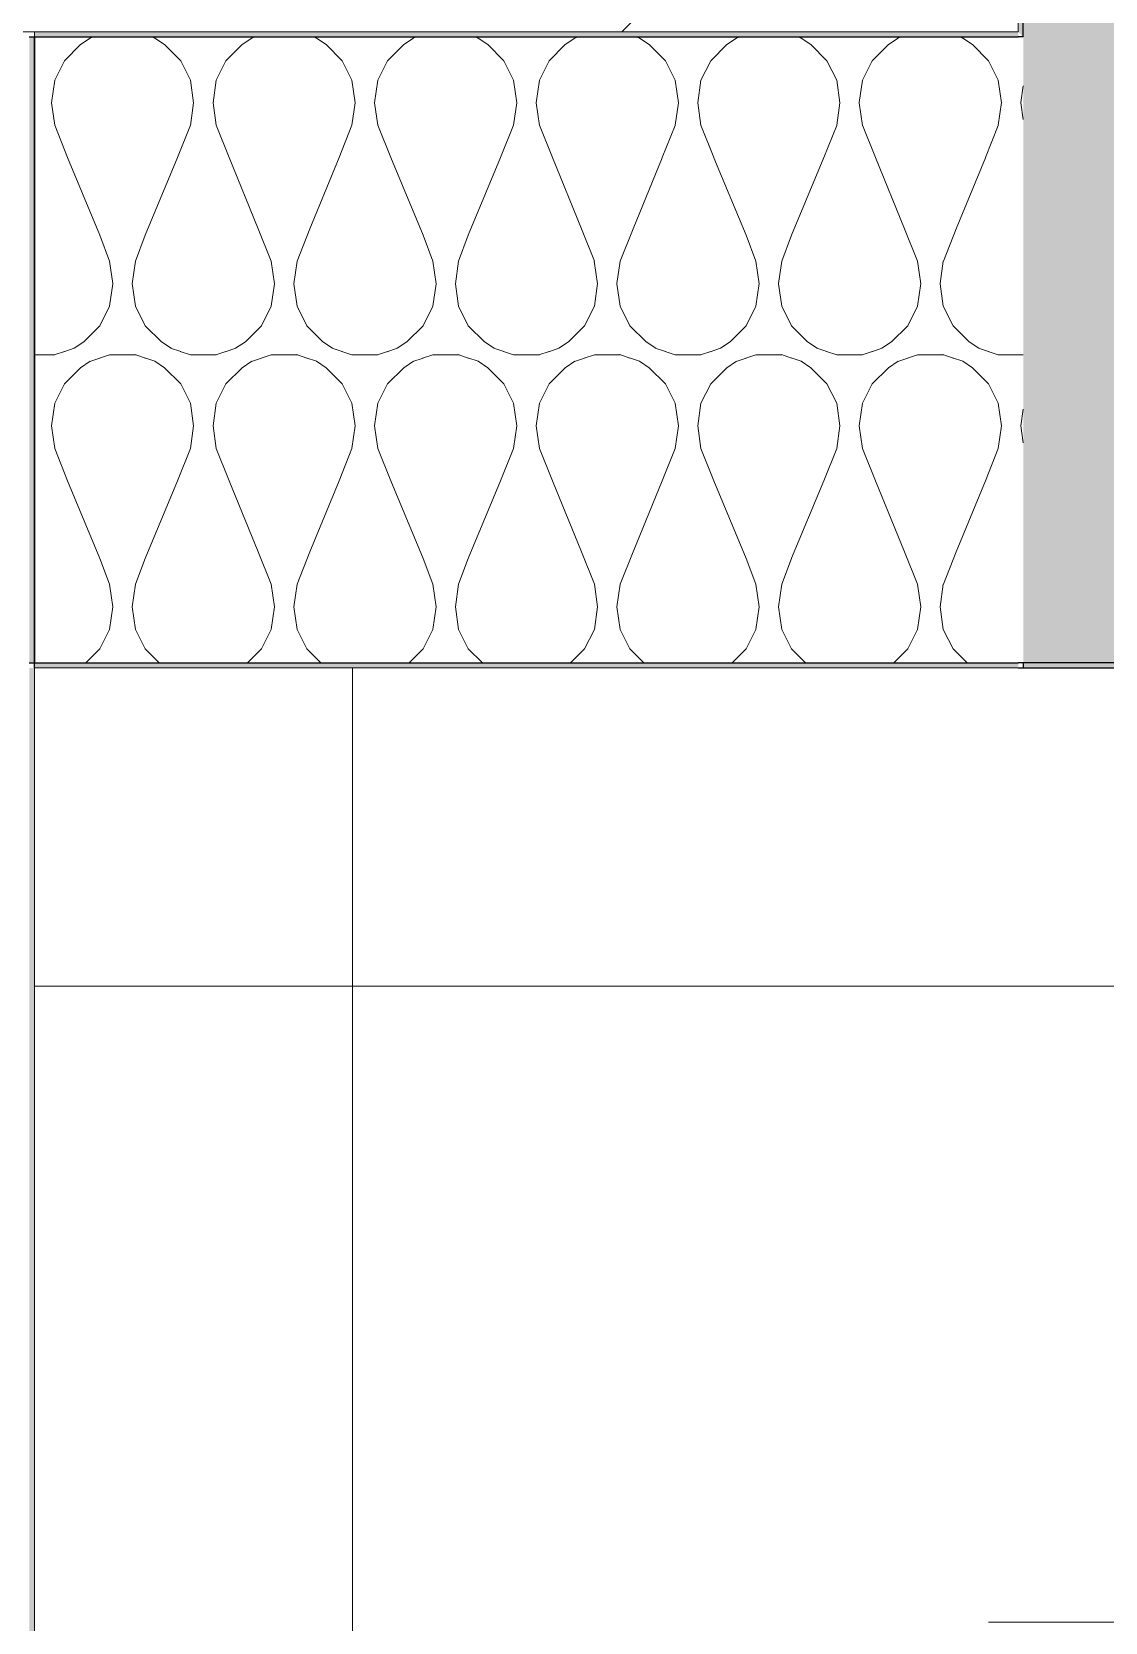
# Model space of a CAD drawing. Header units: millimetres. Extents: x -187347 to 135007, y -6415 to 292048.
# Drawn here: x -87619.9 to -87451.2, y 22495 to 22745 of the extents above; entities that cross this region are included whole.
import ezdxf

# ---------------------------------------------------------------- set-up
doc = ezdxf.new("R2010")
doc.units = ezdxf.units.MM
doc.header["$LTSCALE"] = 100
for name, color, linetype, lineweight in [('A-WALL', 7, 'Continuous', 5), ('A-WALL-FNSH', 7, 'Continuous', 5), ('A-WALL-PATT', 7, 'Continuous', 5), ('S-COLS', 7, 'Continuous', 5)]:
    doc.layers.add(name, color=color, linetype=linetype, lineweight=lineweight)

msp = doc.modelspace()

# ---------------------------------------------------------------- hatches: boundary and pattern name
at = {"layer": 'A-WALL-PATT'}
h = msp.add_hatch(dxfattribs=at)
h.set_pattern_fill('FP_527', color=256, angle=67.3801, style=0, pattern_type=2)
h.set_pattern_definition([(337.38, (-87445.066, 23000.936), (50.7995, -0.0003), [13.208, -647.192]), (337.38, (-87445.066, 22950.135), (50.7995, -0.0003), [13.208, -647.192]), (337.38, (-87445.066, 22899.335), (50.7995, -0.0003), [13.208, -647.192]), (337.38, (-87445.066, 22848.535), (50.79954, -0.0003), [13.208, -647.192]), (337.38, (-87445.066, 22797.735), (50.79954, -0.0003), [13.208, -647.192]), (22.249, (-87445.066, 22958.263), (50.8004, -0.0002), [12.075, -1195.427]), (22.249, (-87445.066, 22907.463), (50.8004, -0.0002), [12.075, -1195.427]), (22.249, (-87445.066, 22856.662), (50.8004, -0.00024), [12.075, -1195.427]), (22.249, (-87445.066, 22805.863), (50.8004, -0.00024), [12.075, -1195.427]), (22.249, (-87445.066, 22755.063), (50.80037, -0.00024), [12.075, -1195.427]), (22.249, (-87445.066, 22704.263), (50.80037, -0.00024), [12.075, -1195.427]), (22.249, (-87445.066, 22653.463), (50.80037, -0.00024), [12.075, -1195.427]), (22.249, (-87445.066, 22602.663), (50.80037, -0.00024), [12.075, -1195.427]), (22.249, (-87445.066, 22551.864), (50.80037, -0.00024), [12.075, -1195.427]), (157.751, (-87433.89, 22970.964), (50.8004, 0.0005), [12.075, -1195.427]), (157.751, (-87433.89, 22920.163), (50.8004, 0.0005), [12.075, -1195.427]), (157.751, (-87433.89, 22869.363), (50.8004, 0.0005), [12.075, -1195.427]), (157.751, (-87433.89, 22818.563), (50.8004, 0.0005), [12.075, -1195.427]), (157.751, (-87433.89, 22767.763), (50.8004, 0.0005), [12.075, -1195.427]), (157.751, (-87433.89, 22716.963), (50.80037, 0.0005), [12.075, -1195.427]), (157.751, (-87433.89, 22666.163), (50.80037, 0.0005), [12.075, -1195.427]), (157.751, (-87433.89, 22615.362), (50.80037, 0.0005), [12.075, -1195.427]), (157.751, (-87433.89, 22564.563), (50.80037, 0.00048), [12.075, -1195.427]), (202.62, (-87432.874, 22988.743), (50.7995, 0.0005), [13.208, -647.192]), (202.62, (-87432.874, 22937.943), (50.7995, 0.00055), [13.208, -647.192]), (202.62, (-87432.874, 22887.143), (50.7995, 0.00055), [13.208, -647.192]), (202.62, (-87432.874, 22836.343), (50.79954, 0.00055), [13.208, -647.192]), (202.62, (-87432.874, 22785.542), (50.79954, 0.00055), [13.208, -647.192]), (351.8701, (-87453.7016, 23003.475), (50.79954, 7e-05), [3.592, -355.618]), (338.198, (-87450.146, 23002.966), (50.8005, -0.0002), [5.471, -268.095]), (338.198, (-87450.146, 22952.167), (50.8005, -0.0002), [5.471, -268.095]), (201.801, (-87445.066, 22983.663), (50.8005, -0.0004), [5.471, -268.095]), (201.801, (-87445.066, 22932.863), (50.8005, -0.0004), [5.471, -268.095]), (188.1301, (-87450.1456, 22981.631), (50.79954, 0.00017), [3.592, -355.618]), (188.1301, (-87453.7016, 23003.475), (50.79954, 0.00017), [3.592, -355.618]), (206.565, (-87457.258, 23002.967), (50.7999, 0.0005), [3.408, -110.184]), (225, (-87460.306, 23001.443), (50.8, 0.0001), [3.592, -68.25]), (236.31, (-87462.846, 22998.902), (50.8, 0.0005), [1.832, -181.33]), (236.31, (-87462.846, 22948.103), (50.8, 0.0005), [1.832, -181.33]), (236.31, (-87462.846, 22897.303), (50.8, 0.0005), [1.832, -181.33]), (251.565, (-87463.86, 22997.38), (50.8, -0.0002), [1.676, -158.967]), (251.565, (-87463.86, 22946.58), (50.8, -0.0002), [1.676, -158.967]), (251.565, (-87463.86, 22895.78), (50.8, -0.0002), [1.676, -158.967]), (251.565, (-87464.37, 22995.855), (50.8, -0.0002), [1.676, -158.967]), (251.565, (-87464.37, 22945.054), (50.8, -0.0002), [1.676, -158.967]), (251.565, (-87464.37, 22894.255), (50.8, -0.0002), [1.676, -158.967]), (270, (-87464.88, 22994.33), (50.8, 0.0001), [4.064, -46.736]), (288.435, (-87464.88, 22990.267), (50.8, 0.0005), [1.676, -158.967]), (288.435, (-87464.88, 22939.467), (50.8, 0.0005), [1.676, -158.967]), (288.435, (-87464.88, 22888.668), (50.8, 0.0005), [1.676, -158.967]), (288.435, (-87464.37, 22988.743), (50.8, 0.0005), [1.676, -158.967]), (288.435, (-87464.37, 22937.943), (50.8, 0.0005), [1.676, -158.967]), (288.435, (-87464.37, 22887.143), (50.8, 0.0005), [1.676, -158.967]), (303.69, (-87463.86, 22987.22), (50.8, -0.0002), [1.832, -181.33]), (303.69, (-87463.86, 22936.42), (50.8, -0.0002), [1.832, -181.33]), (303.69, (-87463.862, 22885.62), (50.8, -0.0002), [1.832, -181.33]), (315, (-87462.846, 22985.694), (50.8, 0.0001), [3.592, -68.25]), (333.435, (-87460.306, 22983.155), (50.7999, -0.0003), [3.408, -110.184]), (351.8701, (-87457.258, 22981.631), (50.79954, 7e-05), [3.592, -355.618]), (351.8701, (-87453.702, 22978.0754), (50.79954, 7e-05), [3.592, -355.618]), (338.198, (-87450.146, 22977.567), (50.8005, -0.0002), [5.471, -268.095]), (338.198, (-87450.146, 22926.767), (50.8005, -0.0002), [5.471, -268.095]), (201.801, (-87445.066, 22958.263), (50.8005, -0.0004), [5.471, -268.095]), (201.801, (-87445.066, 22907.463), (50.8005, -0.0004), [5.471, -268.095]), (188.1301, (-87450.146, 22956.2314), (50.79954, 0.00017), [3.592, -355.618]), (188.1301, (-87453.702, 22978.0754), (50.79954, 0.00017), [3.592, -355.618]), (206.565, (-87457.258, 22977.567), (50.7999, 0.0005), [3.408, -110.184]), (225, (-87460.306, 22976.043), (50.8, 0.0001), [3.592, -68.25]), (236.31, (-87462.846, 22973.503), (50.8, 0.0005), [1.832, -181.33]), (236.31, (-87462.846, 22922.703), (50.8, 0.0005), [1.832, -181.33]), (236.31, (-87462.846, 22871.903), (50.8, 0.0005), [1.832, -181.33]), (251.565, (-87463.86, 22971.98), (50.8, -0.0002), [1.676, -158.967]), (251.565, (-87463.86, 22921.18), (50.8, -0.0002), [1.676, -158.967]), (251.565, (-87463.86, 22870.38), (50.8, -0.0002), [1.676, -158.967]), (251.565, (-87464.37, 22970.456), (50.8, -0.0002), [1.676, -158.967]), (251.565, (-87464.37, 22919.655), (50.8, -0.0002), [1.676, -158.967]), (251.565, (-87464.37, 22868.855), (50.8, -0.0002), [1.676, -158.967]), (270, (-87464.88, 22968.93), (50.8, 0.0001), [4.064, -46.736]), (288.435, (-87464.88, 22964.867), (50.8, 0.0005), [1.676, -158.967]), (288.435, (-87464.88, 22914.067), (50.8, 0.0005), [1.676, -158.967]), (288.435, (-87464.88, 22863.266), (50.8, 0.0005), [1.676, -158.967]), (288.435, (-87464.37, 22963.343), (50.8, 0.0005), [1.676, -158.967]), (288.435, (-87464.37, 22912.543), (50.8, 0.0005), [1.676, -158.967]), (288.435, (-87464.37, 22861.743), (50.8, 0.0005), [1.676, -158.967]), (303.69, (-87463.86, 22961.82), (50.8, -0.0002), [1.832, -181.33]), (303.69, (-87463.862, 22911.02), (50.8, -0.0002), [1.832, -181.33]), (303.69, (-87463.86, 22860.22), (50.8, -0.0002), [1.832, -181.33]), (315, (-87462.846, 22960.295), (50.8, 0.0001), [3.592, -68.25]), (333.435, (-87460.306, 22957.756), (50.7999, -0.0003), [3.408, -110.184]), (351.8701, (-87457.258, 22956.231), (50.79954, 7e-05), [3.592, -355.618]), (351.8701, (-87425.254, 22990.775), (50.79954, 7e-05), [3.592, -355.618]), (333.435, (-87421.698, 22990.267), (50.7999, -0.0003), [3.408, -110.184]), (315, (-87418.65, 22988.742), (50.8, 0.0001), [3.592, -68.25]), (303.69, (-87416.11, 22986.203), (50.8, -0.0002), [1.832, -181.33]), (303.69, (-87416.11, 22935.402), (50.8, -0.0002), [1.832, -181.33]), (303.69, (-87416.11, 22884.603), (50.8, -0.0002), [1.832, -181.33]), (288.435, (-87415.094, 22984.68), (50.8, 0.0005), [1.676, -158.967]), (288.435, (-87415.094, 22933.88), (50.8, 0.0005), [1.676, -158.967]), (288.435, (-87415.094, 22883.08), (50.8, 0.0005), [1.676, -158.967]), (288.435, (-87414.586, 22983.155), (50.8, 0.0005), [1.676, -158.967]), (288.435, (-87414.586, 22932.355), (50.8, 0.0005), [1.676, -158.967]), (288.435, (-87414.586, 22881.555), (50.8, 0.0005), [1.676, -158.967]), (270, (-87414.08, 22981.63), (50.8, 0.0001), [4.064, -46.736]), (251.565, (-87414.08, 22977.568), (50.8, -0.0002), [1.676, -158.967]), (251.565, (-87414.08, 22926.767), (50.8, -0.0002), [1.676, -158.967]), (251.565, (-87414.08, 22875.967), (50.8, -0.0002), [1.676, -158.967]), (251.565, (-87414.586, 22976.042), (50.8, -0.0002), [1.676, -158.967]), (251.565, (-87414.586, 22925.243), (50.8, -0.0002), [1.676, -158.967]), (251.565, (-87414.586, 22874.443), (50.8, -0.0002), [1.676, -158.967]), (236.31, (-87415.094, 22974.52), (50.8, 0.0005), [1.832, -181.33]), (236.31, (-87415.094, 22923.72), (50.8, 0.0005), [1.832, -181.33]), (236.31, (-87415.094, 22872.92), (50.8, 0.0005), [1.832, -181.33]), (225, (-87416.11, 22972.995), (50.8, 0.0001), [3.592, -68.25]), (206.565, (-87418.65, 22970.455), (50.7999, 0.0005), [3.408, -110.184]), (188.1301, (-87421.698, 22968.931), (50.79954, 0.00017), [3.592, -355.618]), (188.1301, (-87425.254, 22990.775), (50.79954, 0.00017), [3.592, -355.618]), (200.556, (-87428.81, 22990.267), (50.8004, 0.0003), [4.34, -429.695]), (200.556, (-87428.81, 22939.467), (50.8004, 0.0003), [4.34, -429.695]), (200.556, (-87428.81, 22888.667), (50.8004, 0.0003), [4.34, -429.695]), (338.198, (-87433.89, 22970.964), (50.8005, -0.0002), [5.471, -268.095]), (338.198, (-87433.89, 22920.163), (50.8005, -0.0002), [5.471, -268.095]), (351.8701, (-87428.81, 22968.931), (50.79954, 7e-05), [3.592, -355.618]), (270, (-87414.08, 23005), (50.8, 0.0001), [2.032, -48.768]), (251.565, (-87414.08, 23002.967), (50.8, -0.0002), [1.676, -158.967]), (251.565, (-87414.08, 22952.166), (50.8, -0.0002), [1.676, -158.967]), (251.565, (-87414.08, 22901.367), (50.8, -0.0002), [1.676, -158.967]), (251.565, (-87414.586, 23001.444), (50.8, -0.0002), [1.676, -158.967]), (251.565, (-87414.586, 22950.643), (50.8, -0.0002), [1.676, -158.967]), (251.565, (-87414.586, 22899.843), (50.8, -0.0002), [1.676, -158.967]), (236.31, (-87415.094, 22999.92), (50.8, 0.0005), [1.832, -181.33]), (236.31, (-87415.094, 22949.12), (50.8, 0.0005), [1.832, -181.33]), (236.31, (-87415.094, 22898.32), (50.8, 0.0005), [1.832, -181.33]), (225, (-87416.11, 22998.395), (50.8, 0.0001), [3.592, -68.25]), (206.565, (-87418.65, 22995.855), (50.7999, 0.0005), [3.408, -110.184]), (188.1301, (-87421.698, 22994.331), (50.79954, 0.00017), [3.592, -355.618]), (339.444, (-87432.874, 22995.856), (50.8004, -7e-05), [4.34, -429.695]), (339.444, (-87432.874, 22945.055), (50.8004, -7e-05), [4.34, -429.695]), (339.444, (-87432.874, 22894.255), (50.8004, -7e-05), [4.34, -429.695]), (351.8701, (-87428.81, 22994.331), (50.79954, 7e-05), [3.592, -355.618]), (351.8701, (-87425.254, 22965.375), (50.79954, 7e-05), [3.592, -355.618]), (333.435, (-87421.698, 22964.867), (50.7999, -0.0003), [3.408, -110.184]), (315, (-87418.65, 22963.343), (50.8, 0.0001), [3.592, -68.25]), (303.69, (-87416.11, 22960.804), (50.8, -0.0002), [1.832, -181.33]), (303.69, (-87416.11, 22910.003), (50.8, -0.0002), [1.832, -181.33]), (303.69, (-87416.11, 22859.203), (50.8, -0.0002), [1.832, -181.33]), (288.435, (-87415.094, 22959.28), (50.8, 0.0005), [1.676, -158.967]), (288.435, (-87415.094, 22908.48), (50.8, 0.0005), [1.676, -158.967]), (288.435, (-87415.094, 22857.68), (50.8, 0.0005), [1.676, -158.967]), (288.435, (-87414.586, 22957.755), (50.8, 0.0005), [1.676, -158.967]), (288.435, (-87414.586, 22906.955), (50.8, 0.0005), [1.676, -158.967]), (288.435, (-87414.586, 22856.156), (50.8, 0.0005), [1.676, -158.967]), (270, (-87414.08, 22956.23), (50.8, 0.0001), [2.032, -48.768]), (188.1301, (-87425.254, 22965.375), (50.79954, 0.00017), [3.592, -355.618]), (201.801, (-87428.81, 22964.867), (50.8005, -0.0004), [5.471, -268.095]), (201.801, (-87428.81, 22914.067), (50.8005, -0.0004), [5.471, -268.095])])
h.paths.add_polyline_path([(-87464.08, 22645.8), (-87365.68, 22645.8), (-87365.68, 23365.8), (-87464.08, 23365.8), (-87464.08, 22744.2)])
at = {"layer": 'A-WALL-PATT', "true_color": 0xb8ffa6}
for points in [[(-87464.08, 22744.2), (-87464.08, 23365), (-87464.88, 23365), (-87464.88, 22745)], [(-87618.18, 22744.2), (-87464.88, 22744.2), (-87464.88, 22745), (-87619.55, 22745), (-87619.55, 22744.2)]]:
    msp.add_hatch(color=71, dxfattribs=at).paths.add_polyline_path(points)
at = {"layer": 'A-WALL-PATT', "true_color": 0x125900}
h = msp.add_hatch(color=88, dxfattribs=at)
h.paths.add_polyline_path([(-87619.55, 14342), (-87619.55, 22645), (-87620.35, 22645), (-87620.35, 14342)])
h.paths.add_polyline_path([(-87619.55, 22645.8), (-87619.55, 22744.2), (-87620.35, 22744.2), (-87620.35, 22645.8)])
at = {"layer": 'A-WALL-PATT'}
h = msp.add_hatch(dxfattribs=at)
h.set_pattern_fill('FP_528', color=256, angle=-292.6199, style=0, pattern_type=2)
h.set_pattern_definition([(247.38, (-87546.277, 22725.187), (-0.0003, -50.7995), [13.208, -647.192]), (247.38, (-87597.077, 22725.187), (-0.0003, -50.7995), [13.208, -647.192]), (247.38, (-87647.877, 22725.187), (-0.0003, -50.7995), [13.208, -647.192]), (247.38, (-87698.677, 22725.187), (-0.0003, -50.7995), [13.208, -647.192]), (247.38, (-87749.476, 22725.187), (-0.0003, -50.7995), [13.208, -647.192]), (292.249, (-87588.95, 22725.187), (-0.0002, -50.8004), [12.075, -1195.427]), (292.249, (-87639.749, 22725.187), (-0.0002, -50.8004), [12.075, -1195.427]), (292.249, (-87690.548, 22725.187), (-0.0002, -50.8004), [12.075, -1195.427]), (292.249, (-87741.35, 22725.187), (-0.0002, -50.8004), [12.075, -1195.427]), (292.249, (-87792.149, 22725.187), (-0.0002, -50.8004), [12.075, -1195.427]), (292.249, (-87842.949, 22725.187), (-0.0002, -50.8004), [12.075, -1195.427]), (292.249, (-87893.75, 22725.188), (-0.0002, -50.8004), [12.075, -1195.427]), (292.249, (-87944.55, 22725.187), (-0.00024, -50.8004), [12.075, -1195.427]), (292.249, (-87995.349, 22725.187), (-0.00024, -50.8004), [12.075, -1195.427]), (67.751, (-87576.249, 22714.011), (0.0005, -50.8004), [12.075, -1195.427]), (67.751, (-87627.05, 22714.011), (0.0005, -50.8004), [12.075, -1195.427]), (67.751, (-87677.849, 22714.011), (0.0005, -50.8004), [12.075, -1195.427]), (67.751, (-87728.649, 22714.01), (0.0005, -50.8004), [12.075, -1195.427]), (67.751, (-87779.448, 22714.011), (0.0005, -50.8004), [12.075, -1195.427]), (67.751, (-87830.25, 22714.01), (0.0005, -50.8004), [12.075, -1195.427]), (67.751, (-87881.049, 22714.011), (0.0005, -50.8004), [12.075, -1195.427]), (67.751, (-87931.849, 22714.01), (0.0005, -50.8004), [12.075, -1195.427]), (67.751, (-87982.65, 22714.011), (0.0005, -50.8004), [12.075, -1195.427]), (112.62, (-87558.469, 22712.995), (0.0005, -50.7995), [13.208, -647.192]), (112.62, (-87609.268, 22712.995), (0.0005, -50.7995), [13.208, -647.192]), (112.62, (-87660.07, 22712.995), (0.0005, -50.7995), [13.208, -647.192]), (112.62, (-87710.869, 22712.995), (0.0005, -50.7995), [13.208, -647.192]), (112.62, (-87761.668, 22712.995), (0.0005, -50.7995), [13.208, -647.192]), (261.87, (-87543.737, 22733.823), (7e-05, -50.79954), [3.592, -355.618]), (248.198, (-87544.244, 22730.267), (-0.0002, -50.8005), [5.471, -268.095]), (248.198, (-87595.045, 22730.267), (-0.0002, -50.8005), [5.471, -268.095]), (111.801, (-87563.55, 22725.188), (-0.0004, -50.8005), [5.471, -268.095]), (111.801, (-87614.35, 22725.187), (-0.0004, -50.8005), [5.471, -268.095]), (98.13, (-87565.581, 22730.267), (0.00017, -50.79954), [3.592, -355.618]), (98.13, (-87543.737, 22733.823), (0.00017, -50.79954), [3.592, -355.618]), (116.565, (-87544.245, 22737.379), (0.0005, -50.8), [3.408, -110.184]), (135, (-87545.77, 22740.427), (0.0001, -50.8), [3.592, -68.25]), (146.31, (-87548.31, 22742.967), (0.0005, -50.8), [1.832, -181.33]), (146.31, (-87599.11, 22742.967), (0.0005, -50.8), [1.832, -181.33]), (146.31, (-87649.91, 22742.967), (0.0005, -50.8), [1.832, -181.33]), (161.565, (-87549.833, 22743.983), (-0.0002, -50.8), [1.676, -158.967]), (161.565, (-87600.633, 22743.983), (-0.0002, -50.8), [1.676, -158.967]), (161.565, (-87651.433, 22743.983), (-0.0002, -50.8), [1.676, -158.967]), (161.565, (-87551.357, 22744.49), (-0.0002, -50.8), [1.676, -158.967]), (161.565, (-87602.156, 22744.49), (-0.0002, -50.8), [1.676, -158.967]), (161.565, (-87652.957, 22744.49), (-0.0002, -50.8), [1.676, -158.967]), (180, (-87552.88, 22745), (0.0001, -50.8), [4.064, -46.736]), (198.435, (-87556.945, 22745), (0.0005, -50.8), [1.676, -158.967]), (198.435, (-87607.745, 22745), (0.0005, -50.8), [1.676, -158.967]), (198.435, (-87658.545, 22745), (0.0005, -50.8), [1.676, -158.967]), (198.435, (-87558.47, 22744.49), (0.0005, -50.8), [1.676, -158.967]), (198.435, (-87609.27, 22744.49), (0.0005, -50.8), [1.676, -158.967]), (198.435, (-87660.07, 22744.49), (0.0005, -50.8), [1.676, -158.967]), (213.69, (-87559.992, 22743.983), (-0.0002, -50.8), [1.832, -181.33]), (213.69, (-87610.793, 22743.983), (-0.0002, -50.8), [1.832, -181.33]), (213.69, (-87661.593, 22743.983), (-0.0002, -50.8), [1.832, -181.33]), (225, (-87561.516, 22742.967), (0.0001, -50.8), [3.592, -68.25]), (243.435, (-87564.057, 22740.427), (-0.0003, -50.8), [3.408, -110.184]), (261.87, (-87565.5815, 22737.379), (7e-05, -50.79954), [3.592, -355.618]), (261.87, (-87569.137, 22733.823), (7e-05, -50.79954), [3.592, -355.618]), (248.198, (-87569.645, 22730.267), (-0.0002, -50.8005), [5.471, -268.095]), (248.198, (-87620.445, 22730.267), (-0.0002, -50.8005), [5.471, -268.095]), (111.801, (-87588.95, 22725.187), (-0.0004, -50.8005), [5.471, -268.095]), (111.801, (-87639.749, 22725.187), (-0.0004, -50.8005), [5.471, -268.095]), (98.13, (-87590.981, 22730.267), (0.00017, -50.79954), [3.592, -355.618]), (98.13, (-87569.137, 22733.823), (0.00017, -50.79954), [3.592, -355.618]), (116.565, (-87569.645, 22737.38), (0.0005, -50.8), [3.408, -110.184]), (135, (-87571.17, 22740.427), (0.0001, -50.8), [3.592, -68.25]), (146.31, (-87573.71, 22742.967), (0.0005, -50.8), [1.832, -181.33]), (146.31, (-87624.51, 22742.967), (0.0005, -50.8), [1.832, -181.33]), (146.31, (-87675.31, 22742.967), (0.0005, -50.8), [1.832, -181.33]), (161.565, (-87575.233, 22743.983), (-0.0002, -50.8), [1.676, -158.967]), (161.565, (-87626.03, 22743.983), (-0.0002, -50.8), [1.676, -158.967]), (161.565, (-87676.833, 22743.983), (-0.0002, -50.8), [1.676, -158.967]), (161.565, (-87576.757, 22744.49), (-0.0002, -50.8), [1.676, -158.967]), (161.565, (-87627.557, 22744.49), (-0.0002, -50.8), [1.676, -158.967]), (161.565, (-87678.357, 22744.49), (-0.0002, -50.8), [1.676, -158.967]), (180, (-87578.28, 22745), (0.0001, -50.8), [4.064, -46.736]), (198.435, (-87582.345, 22745), (0.0005, -50.8), [1.676, -158.967]), (198.435, (-87633.145, 22745), (0.0005, -50.8), [1.676, -158.967]), (198.435, (-87683.944, 22745), (0.0005, -50.8), [1.676, -158.967]), (198.435, (-87583.87, 22744.49), (0.0005, -50.8), [1.676, -158.967]), (198.435, (-87634.67, 22744.49), (0.0005, -50.8), [1.676, -158.967]), (198.435, (-87685.47, 22744.49), (0.0005, -50.8), [1.676, -158.967]), (213.69, (-87585.393, 22743.983), (-0.0002, -50.8), [1.832, -181.33]), (213.69, (-87636.193, 22743.983), (-0.0002, -50.8), [1.832, -181.33]), (213.69, (-87686.993, 22743.983), (-0.0002, -50.8), [1.832, -181.33]), (225, (-87586.917, 22742.967), (0.0001, -50.8), [3.592, -68.25]), (243.435, (-87589.457, 22740.427), (-0.0003, -50.8), [3.408, -110.184]), (261.87, (-87590.981, 22737.379), (7e-05, -50.79954), [3.592, -355.618]), (261.87, (-87556.437, 22705.375), (7e-05, -50.79954), [3.592, -355.618]), (243.435, (-87556.945, 22701.82), (-0.0003, -50.8), [3.408, -110.184]), (225, (-87558.47, 22698.77), (0.0001, -50.8), [3.592, -68.25]), (213.69, (-87561.01, 22696.23), (-0.0002, -50.8), [1.832, -181.33]), (213.69, (-87611.81, 22696.23), (-0.0002, -50.8), [1.832, -181.33]), (213.69, (-87662.61, 22696.23), (-0.0002, -50.8), [1.832, -181.33]), (198.435, (-87562.533, 22695.215), (0.0005, -50.8), [1.676, -158.967]), (198.435, (-87613.33, 22695.215), (0.0005, -50.8), [1.676, -158.967]), (198.435, (-87664.133, 22695.215), (0.0005, -50.8), [1.676, -158.967]), (198.435, (-87564.056, 22694.707), (0.0005, -50.8), [1.676, -158.967]), (198.435, (-87614.857, 22694.707), (0.0005, -50.8), [1.676, -158.967]), (198.435, (-87665.657, 22694.707), (0.0005, -50.8), [1.676, -158.967]), (180, (-87565.58, 22694.2), (0.0001, -50.8), [4.064, -46.736]), (161.565, (-87569.645, 22694.2), (-0.0002, -50.8), [1.676, -158.967]), (161.565, (-87620.445, 22694.2), (-0.0002, -50.8), [1.676, -158.967]), (161.565, (-87671.245, 22694.2), (-0.0002, -50.8), [1.676, -158.967]), (161.565, (-87571.17, 22694.707), (-0.0002, -50.8), [1.676, -158.967]), (161.565, (-87621.97, 22694.707), (-0.0002, -50.8), [1.676, -158.967]), (161.565, (-87672.77, 22694.707), (-0.0002, -50.8), [1.676, -158.967]), (146.31, (-87572.693, 22695.215), (0.0005, -50.8), [1.832, -181.33]), (146.31, (-87623.493, 22695.215), (0.0005, -50.8), [1.832, -181.33]), (146.31, (-87674.293, 22695.215), (0.0005, -50.8), [1.832, -181.33]), (135, (-87574.217, 22696.23), (0.0001, -50.8), [3.592, -68.25]), (116.565, (-87576.757, 22698.772), (0.0005, -50.8), [3.408, -110.184]), (98.13, (-87578.281, 22701.819), (0.00017, -50.79954), [3.592, -355.618]), (98.13, (-87556.437, 22705.375), (0.00017, -50.79954), [3.592, -355.618]), (110.556, (-87556.945, 22708.93), (0.0003, -50.8004), [4.34, -429.695]), (110.556, (-87607.745, 22708.932), (0.0003, -50.8004), [4.34, -429.695]), (110.556, (-87658.545, 22708.931), (0.0003, -50.8004), [4.34, -429.695]), (248.198, (-87576.249, 22714.011), (-0.0002, -50.8005), [5.471, -268.095]), (248.198, (-87627.05, 22714.011), (-0.0002, -50.8005), [5.471, -268.095]), (261.87, (-87578.281, 22708.931), (7e-05, -50.79954), [3.592, -355.618]), (180, (-87542.21, 22694.2), (0.0001, -50.8), [2.032, -48.768]), (161.565, (-87544.245, 22694.2), (-0.0002, -50.8), [1.676, -158.967]), (161.565, (-87595.044, 22694.2), (-0.0002, -50.8), [1.676, -158.967]), (161.565, (-87645.845, 22694.2), (-0.0002, -50.8), [1.676, -158.967]), (161.565, (-87545.77, 22694.707), (-0.0002, -50.8), [1.676, -158.967]), (161.565, (-87596.57, 22694.707), (-0.0002, -50.8), [1.676, -158.967]), (161.565, (-87647.37, 22694.707), (-0.0002, -50.8), [1.676, -158.967]), (146.31, (-87547.292, 22695.215), (0.0005, -50.8), [1.832, -181.33]), (146.31, (-87598.093, 22695.215), (0.0005, -50.8), [1.832, -181.33]), (146.31, (-87648.893, 22695.215), (0.0005, -50.8), [1.832, -181.33]), (135, (-87548.817, 22696.23), (0.0001, -50.8), [3.592, -68.25]), (116.565, (-87551.356, 22698.77), (0.0005, -50.8), [3.408, -110.184]), (98.13, (-87552.8815, 22701.819), (0.00017, -50.79954), [3.592, -355.618]), (249.444, (-87551.357, 22712.995), (-7e-05, -50.8004), [4.34, -429.695]), (249.444, (-87602.157, 22712.995), (-7e-05, -50.8004), [4.34, -429.695]), (249.444, (-87652.957, 22712.995), (-7e-05, -50.8004), [4.34, -429.695]), (261.87, (-87552.881, 22708.931), (7e-05, -50.79954), [3.592, -355.618]), (261.87, (-87581.837, 22705.375), (7e-05, -50.79954), [3.592, -355.618]), (243.435, (-87582.345, 22701.82), (-0.0003, -50.8), [3.408, -110.184]), (225, (-87583.87, 22698.77), (0.0001, -50.8), [3.592, -68.25]), (213.69, (-87586.41, 22696.23), (-0.0002, -50.8), [1.832, -181.33]), (213.69, (-87637.21, 22696.23), (-0.0002, -50.8), [1.832, -181.33]), (213.69, (-87688.01, 22696.23), (-0.0002, -50.8), [1.832, -181.33]), (198.435, (-87587.933, 22695.215), (0.0005, -50.8), [1.676, -158.967]), (198.435, (-87638.733, 22695.215), (0.0005, -50.8), [1.676, -158.967]), (198.435, (-87689.533, 22695.215), (0.0005, -50.8), [1.676, -158.967]), (198.435, (-87589.457, 22694.708), (0.0005, -50.8), [1.676, -158.967]), (198.435, (-87640.257, 22694.707), (0.0005, -50.8), [1.676, -158.967]), (198.435, (-87691.057, 22694.707), (0.0005, -50.8), [1.676, -158.967]), (180, (-87590.98, 22694.2), (0.0001, -50.8), [2.032, -48.768]), (98.13, (-87581.837, 22705.375), (0.00017, -50.79954), [3.592, -355.618]), (111.801, (-87582.344, 22708.931), (-0.0004, -50.8005), [5.471, -268.095]), (111.801, (-87633.145, 22708.93), (-0.0004, -50.8005), [5.471, -268.095])])
h.paths.add_polyline_path([(-87618.18, 22645.8), (-87464.08, 22645.8), (-87464.08, 22744.2), (-87619.55, 22744.2), (-87619.55, 22645.8)])
at = {"layer": 'A-WALL-PATT', "true_color": 0x125900}
h = msp.add_hatch(color=88, dxfattribs=at)
h.paths.add_polyline_path([(-87464.08, 22645), (-87365.68, 22645), (-87365.68, 22645.8), (-87464.08, 22645.8)])
h.paths.add_polyline_path([(-87464.88, 22645), (-87464.88, 22645.8), (-87619.55, 22645.8), (-87619.55, 22645), (-87618.18, 22645)])
at = {"layer": 'S-COLS'}
h = msp.add_hatch(dxfattribs=at)
h.set_pattern_fill('FP_1528', color=256, style=0, pattern_type=2)
h.set_pattern_definition([(45, (-212939.88, 104055), (-53.03301, 53.03301), [])])
h.paths.add_polyline_path([(-87619.55, 22744.2), (-87619.55, 22745), (-87469.88, 22745), (-87469.88, 23365), (-87818.75, 23365), (-87818.75, 23365.8), (-87819.55, 23365.83), (-87819.55, 23430), (-87824.88, 23430), (-87824.88, 23365), (-87969.88, 23365), (-87969.88, 22745), (-87620.35, 22744.71), (-87620.35, 22744.2)])
h.paths.add_polyline_path([(-87618.18, 22760), (-87894.88, 22760), (-87894.88, 23350), (-87544.88, 23350), (-87544.88, 22760)])

# ---------------------------------------------------------------- linework, layer by layer
at = {"layer": 'A-WALL', "lineweight": 25}
for p, q in [((-87464.08, 22744.2), (-87464.08, 23365)), ((-87620.35, 22744.2), (-87619.55, 22744.2)), ((-87619.55, 22744.2), (-87619.55, 22645.8)), ((-87619.55, 22744.2), (-87618.18, 22744.2)), ((-87619.55, 22645.8), (-87619.55, 22744.2)), ((-87618.18, 22744.2), (-87464.88, 22744.2)), ((-87464.08, 22744.2), (-87464.88, 22744.2)), ((-87620.35, 22645.8), (-87619.55, 22645.8)), ((-87619.55, 22645), (-87619.55, 22645.8)), ((-87619.55, 22645.8), (-87618.18, 22645.8)), ((-87618.18, 22645.8), (-87464.88, 22645.8)), ((-87464.08, 22645.8), (-87464.88, 22645.8)), ((-87365.68, 22645.8), (-87464.08, 22645.8)), ((-87464.08, 22645.8), (-87464.08, 22645)), ((-87464.88, 22645), (-87464.08, 22645)), ((-87464.08, 22645), (-87365.68, 22645))]:
    msp.add_line(p, q, dxfattribs=at)
at = {"layer": 'A-WALL'}
for p, q in [((-87569.55, 22645), (-87569.55, 14392)), ((-87464.08, 22645), (-87464.88, 22645)), ((-87619.55, 22595), (-87618.18, 22595)), ((-87618.18, 22595), (-87314.88, 22595)), ((-87469.55, 22495), (-87214.88, 22495))]:
    msp.add_line(p, q, dxfattribs=at)
at = {"layer": 'A-WALL-FNSH'}
for p, q in [((-87464.88, 23365), (-87464.88, 22745)), ((-87619.55, 22745), (-87818.12, 22745)), ((-87618.18, 22745), (-87619.55, 22745)), ((-87619.55, 22745), (-87619.55, 22744.2)), ((-87619.55, 22744.2), (-87619.55, 22745)), ((-87464.88, 22745), (-87618.18, 22745)), ((-87619.55, 22645.8), (-87619.55, 22645)), ((-87619.55, 22645), (-87619.55, 22645.8)), ((-87619.55, 14342), (-87619.55, 22645)), ((-87619.55, 22645), (-87618.18, 22645)), ((-87618.18, 22645), (-87464.88, 22645)), ((-87464.88, 22645), (-87464.08, 22645))]:
    msp.add_line(p, q, dxfattribs=at)

doc.saveas('drawing.dxf')
